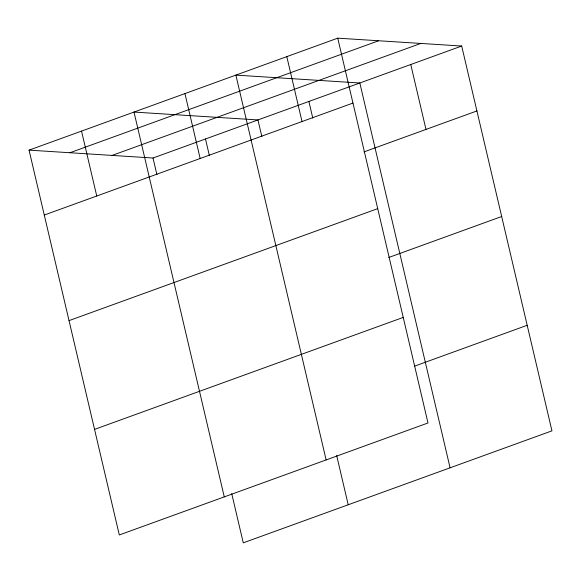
<?xml version="1.0" encoding="UTF-8"?>
<svg xmlns="http://www.w3.org/2000/svg" width="581" height="581" viewBox="0 0 581 581"><rect width="100%" height="100%" fill="white"/><g stroke="black" fill="none" stroke-linecap="round" stroke-linejoin="round"><path stroke-width="0.87" d="M337.735 38.157L427.994 422.983L119.308 534.963L29.05 150.138L337.735 38.157L461.692 46.037L551.95 430.862L243.265 542.843L231.71 493.574M69.952 152.738L378.638 40.757M112.097 155.417L420.789 43.437M29.05 150.138L153.006 158.017L461.692 46.037M44.272 215.05L352.957 103.069M364.011 151.902L476.914 110.949M69.037 320.618L377.723 208.637M388.776 257.477L501.679 216.517M94.55 429.388L403.236 317.408M414.289 366.248L527.185 325.287M410.76 64.513L425.982 129.425M450.086 467.814L359.828 82.989L235.871 75.116L326.13 459.934M308.889 101.472L312.803 118.132M286.803 56.64L302.026 121.545M261.864 136.608L257.957 119.947L134 112.068L224.266 496.886M336.66 455.497L348.215 504.766M205.478 138.982L209.392 155.65M184.94 93.592L200.162 158.497M153.006 158.017L156.914 174.685M81.529 131.103L96.751 196.015"/></g></svg>
